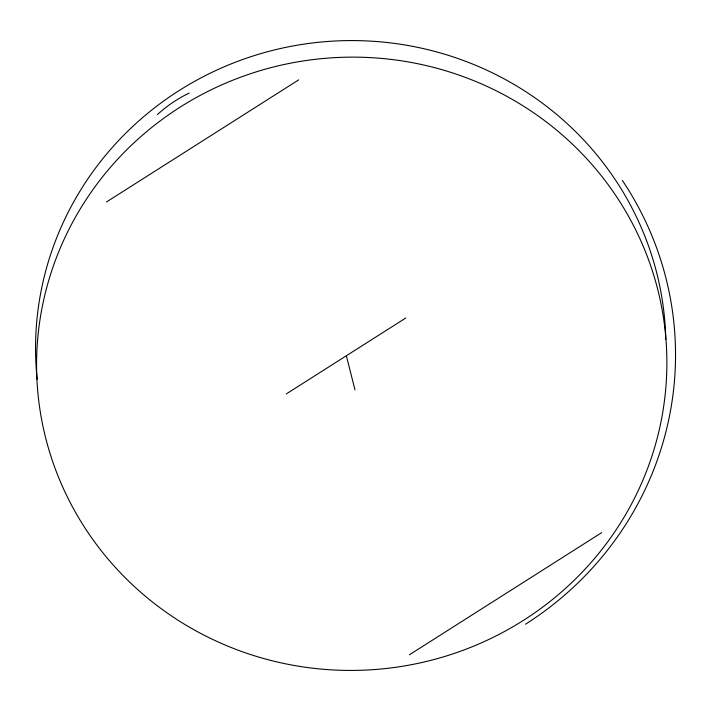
<?xml version="1.0" encoding="UTF-8"?>
<svg xmlns="http://www.w3.org/2000/svg" width="711" height="711" viewBox="0 0 711 711"><rect width="100%" height="100%" fill="white"/><g stroke="black" fill="none" stroke-linecap="round" stroke-linejoin="round"><path stroke-width="1.07" d="M157.407 114.489L164.348 108.614A133.428 129.793 -3.5 0 1 187.366 93.95L189.215 93.097M106.499 201.96L298.709 79.854M286.284 393.921L405.821 317.986M409.438 654.76L601.657 532.655M346.346 355.758L354.985 389.868M622.365 180.425A329.513 320.545 -3.5 0 1 525.527 624.205M37.159 379.23A315.186 306.61 -3.5 0 1 331.193 41.229A315.186 306.61 -3.5 0 1 665.78 339.227M195.463 630.595A315.186 306.61 -3.5 0 0 666.874 361.268A315.186 306.61 -3.5 0 0 192.814 99.496A315.186 306.61 -3.5 0 0 195.463 630.595"/></g></svg>
